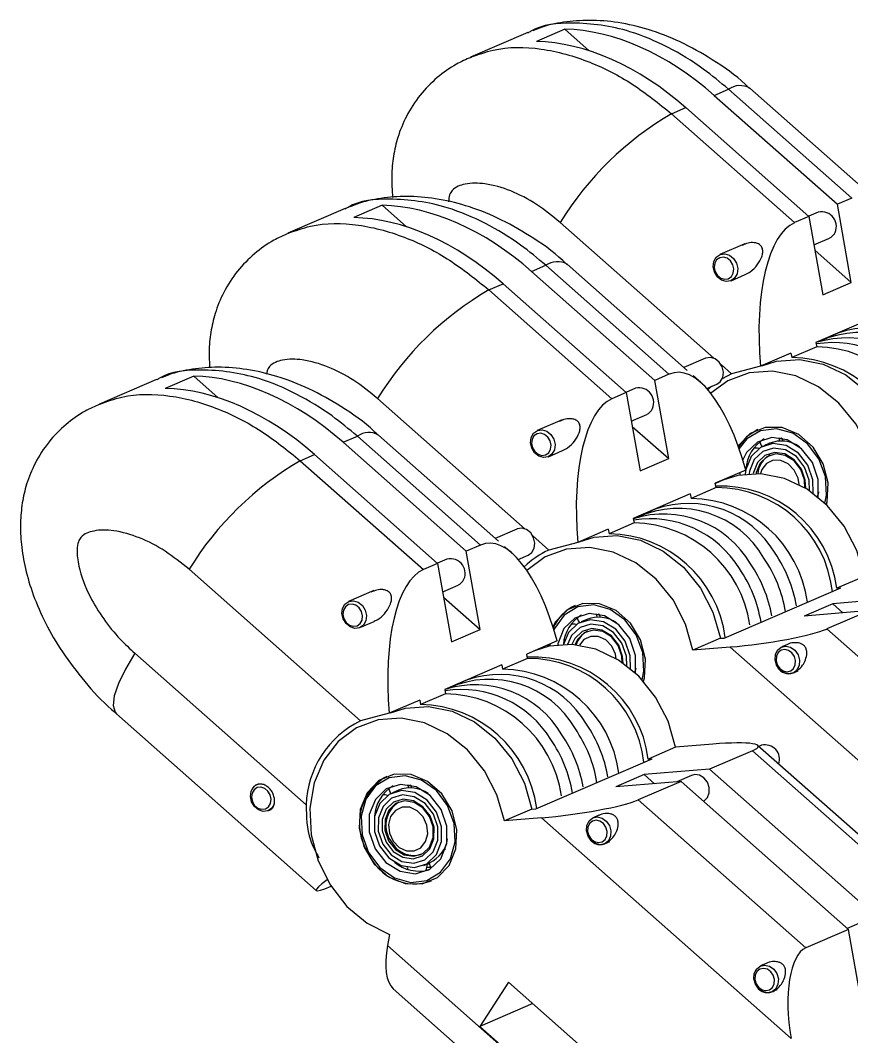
# Model space of a CAD drawing. Header units: inches. Extents: x 0.01 to 9.3, y 0 to 8.23.
# Drawn here: x 0.928 to 2.573, y 4.604 to 6.615 of the extents above; entities that cross this region are included whole.
import ezdxf

# ---------------------------------------------------------------- set-up
doc = ezdxf.new("R2010")
doc.units = ezdxf.units.IN
doc.header["$MEASUREMENT"] = 0

msp = doc.modelspace()

# ---------------------------------------------------------------- linework, layer by layer
at = {"color": 7, "linetype": 'Continuous', "lineweight": 25}
for p, q in [((2.0057, 6.5974), (1.9492, 6.5731)), ((2.0057, 6.5974), (2.054, 6.5547)), ((1.9321, 6.5908), (1.8191, 6.5422)), ((2.3014, 6.4665), (2.3296, 6.4786)), ((2.5732, 6.2633), (2.3296, 6.4786)), ((2.6089, 6.2709), (2.3714, 6.4809)), ((2.3014, 6.4665), (2.545, 6.2511)), ((2.2167, 6.4301), (2.2449, 6.4422)), ((2.2449, 6.4422), (2.4885, 6.2268)), ((2.2167, 6.4301), (2.4603, 6.2147)), ((2.5732, 6.2633), (2.545, 6.2511)), ((1.5706, 6.2424), (1.4577, 6.1939)), ((1.6442, 6.2491), (1.5878, 6.2248)), ((1.6442, 6.2491), (1.6925, 6.2064)), ((2.507, 6.2354), (2.4881, 6.2272)), ((2.5725, 6.0962), (2.545, 6.2511)), ((2.4885, 6.2268), (2.4603, 6.2147)), ((2.4885, 6.2268), (2.5161, 6.0719)), ((2.4985, 6.1705), (2.5293, 6.1837)), ((2.362, 6.173), (2.3122, 6.1516)), ((2.5004, 6.16), (2.5725, 6.0962)), ((1.9399, 6.1181), (1.9681, 6.1303)), ((1.9399, 6.1181), (2.1835, 5.9027)), ((2.2117, 5.9149), (1.9681, 6.1303)), ((2.2475, 5.9225), (2.0099, 6.1326)), ((1.8552, 6.0817), (1.8835, 6.0938)), ((1.8835, 6.0938), (2.127, 5.8784)), ((2.3345, 6.0999), (2.3627, 6.112)), ((2.5161, 6.0719), (2.5725, 6.0962)), ((1.8552, 6.0817), (2.0988, 5.8663)), ((2.6154, 6.0263), (2.5024, 5.9777)), ((2.5458, 5.996), (2.5238, 5.9866)), ((2.5024, 5.9777), (2.504, 5.969)), ((2.453, 5.9565), (2.3927, 5.9305)), ((2.453, 5.9565), (2.4546, 5.9477)), ((2.504, 5.969), (2.4546, 5.9477)), ((2.2839, 5.9465), (2.2411, 5.9281)), ((2.2117, 5.9149), (2.1835, 5.9027)), ((2.3356, 5.9154), (2.3169, 5.9055)), ((2.3927, 5.9305), (2.3356, 5.9154)), ((1.1974, 5.9044), (1.0845, 5.8558)), ((1.2711, 5.911), (1.2146, 5.8867)), ((1.2711, 5.911), (1.3193, 5.8683)), ((2.2111, 5.7478), (2.1835, 5.9027)), ((2.2748, 5.8984), (2.2596, 5.9118)), ((2.2867, 5.8865), (2.3061, 5.8949)), ((2.127, 5.8784), (2.0988, 5.8663)), ((2.1456, 5.887), (2.1266, 5.8788)), ((2.127, 5.8784), (2.1546, 5.7235)), ((2.1371, 5.8221), (2.1678, 5.8353)), ((2.0005, 5.8246), (1.9508, 5.8032)), ((2.1389, 5.8116), (2.2111, 5.7478)), ((1.5667, 5.7801), (1.595, 5.7923)), ((1.8386, 5.5769), (1.595, 5.7923)), ((1.8743, 5.5845), (1.6368, 5.7945)), ((1.5667, 5.7801), (1.8103, 5.5647)), ((2.3916, 5.7809), (2.3937, 5.775)), ((2.3937, 5.775), (2.396, 5.7717)), ((2.3954, 5.7724), (2.3944, 5.7708)), ((2.4109, 5.7782), (2.3991, 5.7731)), ((2.4347, 5.7881), (2.4297, 5.7863)), ((2.4343, 5.7882), (2.4307, 5.7867)), ((2.4351, 5.7881), (2.437, 5.7826)), ((2.4644, 5.7744), (2.4649, 5.7747)), ((1.4821, 5.7437), (1.5103, 5.7558)), ((1.5103, 5.7558), (1.7539, 5.5404)), ((1.973, 5.7515), (2.0012, 5.7637)), ((1.4821, 5.7437), (1.7256, 5.5283)), ((2.1546, 5.7235), (2.2111, 5.7478)), ((2.3659, 5.739), (2.3669, 5.7375)), ((2.3636, 5.7252), (2.3033, 5.6992)), ((2.352, 5.7202), (2.3518, 5.7155)), ((2.3049, 5.6905), (2.3033, 5.6992)), ((2.3184, 5.7054), (2.3034, 5.6989)), ((2.2539, 5.678), (2.141, 5.6294)), ((2.2539, 5.678), (2.2555, 5.6692)), ((2.3049, 5.6905), (2.2555, 5.6692)), ((2.1843, 5.6476), (2.1624, 5.6382)), ((2.1425, 5.6206), (2.0931, 5.5993)), ((2.141, 5.6294), (2.1425, 5.6206)), ((1.9107, 5.6085), (1.868, 5.5901)), ((2.0915, 5.6081), (2.0312, 5.5821)), ((2.0915, 5.6081), (2.0931, 5.5993)), ((1.8386, 5.5769), (1.8103, 5.5647)), ((1.9016, 5.5604), (1.8864, 5.5738)), ((2.0312, 5.5821), (1.9741, 5.567)), ((1.8379, 5.4098), (1.8103, 5.5647)), ((1.9135, 5.5485), (1.933, 5.5568)), ((1.7539, 5.5404), (1.7256, 5.5283)), ((1.7724, 5.549), (1.7534, 5.5408)), ((1.7539, 5.5404), (1.7814, 5.3855)), ((1.601, 5.229), (1.2619, 5.5288)), ((2.598, 5.5147), (2.5438, 5.4914)), ((1.7639, 5.4841), (1.7946, 5.4973)), ((2.3211, 5.3929), (2.5515, 5.492)), ((2.5438, 5.4914), (2.5515, 5.492)), ((1.6274, 5.4866), (1.5776, 5.4652)), ((1.7658, 5.4736), (1.8379, 5.4098)), ((2.6653, 5.4715), (2.5358, 5.4606)), ((2.5358, 5.4606), (2.4794, 5.4363)), ((2.5358, 5.4606), (2.556, 5.4428)), ((2.0302, 5.4326), (2.0322, 5.4266)), ((2.0494, 5.4298), (2.0377, 5.4247)), ((2.0733, 5.4398), (2.0683, 5.4379)), ((2.0728, 5.4399), (2.0692, 5.4383)), ((2.0737, 5.4397), (2.0755, 5.4342)), ((2.6088, 5.4472), (2.4794, 5.4363)), ((2.6088, 5.4472), (2.5241, 5.4108)), ((1.5998, 5.4135), (1.6281, 5.4256)), ((1.7814, 5.3855), (1.8379, 5.4098)), ((1.9874, 5.4247), (1.9821, 5.4153)), ((2.0322, 5.4266), (2.0346, 5.4233)), ((2.0339, 5.4241), (2.0329, 5.4224)), ((2.103, 5.4261), (2.1035, 5.4264)), ((2.5241, 5.4108), (2.8554, 5.1178)), ((2.0045, 5.3906), (2.0054, 5.3892)), ((2.3135, 5.3923), (2.2592, 5.3689)), ((2.3135, 5.3923), (2.3211, 5.3929)), ((1.9905, 5.3872), (1.9301, 5.3612)), ((1.9719, 5.3792), (1.9716, 5.376)), ((1.974, 5.3801), (1.9737, 5.3765)), ((2.3328, 5.3751), (2.2592, 5.3689)), ((2.8265, 4.9386), (2.3328, 5.3751)), ((2.446, 5.3802), (2.4347, 5.3753)), ((1.1546, 5.3626), (1.4937, 5.0627)), ((1.9317, 5.3524), (1.8823, 5.3312)), ((1.9317, 5.3524), (1.9301, 5.3612)), ((1.9453, 5.3673), (1.9302, 5.3608)), ((1.8807, 5.3399), (1.7678, 5.2913)), ((1.8807, 5.3399), (1.8823, 5.3312)), ((1.8111, 5.3096), (1.7892, 5.3002)), ((2.4569, 5.3236), (2.4676, 5.3282)), ((1.7678, 5.2913), (1.7694, 5.2826)), ((1.7184, 5.2701), (1.658, 5.2441)), ((1.7184, 5.2701), (1.7199, 5.2613)), ((1.7694, 5.2826), (1.7199, 5.2613)), ((1.1185, 5.2426), (1.5136, 4.8932)), ((1.658, 5.2441), (1.601, 5.229)), ((2.2249, 5.1767), (2.1707, 5.1534)), ((2.2984, 5.1829), (2.2249, 5.1767)), ((2.3768, 5.1699), (2.2921, 5.1335)), ((2.7081, 4.877), (2.3768, 5.1699)), ((2.7396, 4.8687), (2.3871, 5.1804)), ((2.3947, 5.1806), (2.3895, 5.1783)), ((1.9479, 5.0549), (2.1783, 5.154)), ((2.1707, 5.1534), (2.1783, 5.154)), ((2.2921, 5.1335), (2.1627, 5.1226)), ((2.6234, 4.8405), (2.2921, 5.1335)), ((2.1627, 5.1226), (2.1062, 5.0983)), ((2.2356, 5.1092), (2.1062, 5.0983)), ((2.2356, 5.1092), (2.1509, 5.0727)), ((2.1627, 5.1226), (2.1829, 5.1047)), ((2.2563, 5.1211), (2.227, 5.1084)), ((2.5669, 4.8162), (2.2356, 5.1092)), ((1.657, 5.0946), (1.6591, 5.0886)), ((1.6591, 5.0886), (1.6614, 5.0853)), ((1.6763, 5.0918), (1.6645, 5.0867)), ((1.7005, 5.1019), (1.6951, 5.0999)), ((1.6997, 5.1018), (1.696, 5.1003)), ((1.7005, 5.1017), (1.7023, 5.0962)), ((1.7298, 5.088), (1.7303, 5.0883)), ((1.6608, 5.086), (1.6597, 5.0844)), ((2.1509, 5.0727), (2.4822, 4.7798)), ((1.4189, 5.0513), (1.4245, 5.0537)), ((1.6313, 5.0526), (1.6323, 5.0511)), ((1.9403, 5.0542), (1.8861, 5.0309)), ((1.9403, 5.0542), (1.9479, 5.0549)), ((1.9597, 5.0371), (1.8861, 5.0309)), ((2.4533, 4.6006), (1.9597, 5.0371)), ((2.0729, 5.0421), (2.0615, 5.0372)), ((2.0838, 4.9856), (2.0944, 4.9902)), ((1.7663, 4.9673), (1.7628, 4.9688)), ((1.6716, 4.947), (1.6723, 4.9471)), ((1.7263, 4.9431), (1.7381, 4.9481)), ((1.7371, 4.9477), (1.7394, 4.9406)), ((1.6938, 4.9394), (1.6951, 4.9351)), ((1.7327, 4.9463), (1.7375, 4.9455)), ((1.7328, 4.9397), (1.7399, 4.9397)), ((1.7394, 4.9406), (1.7416, 4.9374)), ((2.5876, 4.8281), (2.5646, 4.8182)), ((1.6585, 4.8063), (1.6546, 4.7846)), ((2.5669, 4.8162), (2.4822, 4.7798)), ((2.5934, 4.6675), (2.5669, 4.8162)), ((2.4041, 4.7492), (2.3928, 4.7443)), ((1.8942, 4.7122), (1.8376, 4.6244)), ((2.1038, 4.5269), (1.8942, 4.7122)), ((1.6658, 4.6988), (1.9653, 4.4339)), ((2.415, 4.6926), (2.4257, 4.6972)), ((1.9425, 4.6695), (1.8376, 4.6244)), ((1.8376, 4.6244), (1.9943, 4.4859))]:
    msp.add_line(p, q, dxfattribs=at)
at = {"color": 8, "linetype": 'Continuous', "lineweight": 25}
for p, q in [((2.3004, 5.9465), (1.9965, 6.2152)), ((2.3356, 5.9154), (2.3147, 5.9338)), ((1.9273, 5.6084), (1.635, 5.8668)), ((1.9741, 5.567), (1.9415, 5.5958)), ((1.6546, 4.7846), (1.9935, 4.485))]:
    msp.add_line(p, q, dxfattribs=at)
at = {"color": 7, "linetype": 'Continuous', "lineweight": 25, "flags": 128}
for points in [[(2.5385, 6.1916), (2.5318, 6.185), (2.5293, 6.1837)], [(2.3154, 6.1011), (2.3072, 6.1077), (2.3015, 6.117), (2.2991, 6.1276), (2.3004, 6.138), (2.3052, 6.1464), (2.3127, 6.1518), (2.3219, 6.1531), (2.3313, 6.1503), (2.3395, 6.1438), (2.3452, 6.1345), (2.3476, 6.1238), (2.3463, 6.1135), (2.3416, 6.105), (2.334, 6.0997), (2.3248, 6.0983), (2.3154, 6.1011)], [(2.3142, 6.1048), (2.3217, 6.1026), (2.329, 6.1037), (2.3351, 6.1079), (2.3389, 6.1147), (2.34, 6.123), (2.338, 6.1315), (2.3334, 6.1389), (2.3269, 6.1442), (2.3194, 6.1464), (2.312, 6.1453), (2.306, 6.1411), (2.3021, 6.1343), (2.3011, 6.126), (2.303, 6.1175), (2.3076, 6.1101), (2.3142, 6.1048)], [(2.3061, 5.8949), (2.3132, 5.9), (2.318, 5.9085), (2.3193, 5.9188), (2.3169, 5.9294), (2.3112, 5.9387), (2.303, 5.9453), (2.2936, 5.9481), (2.2844, 5.9467), (2.2839, 5.9465)], [(2.3953, 5.9313), (2.4247, 5.9407), (2.4705, 5.9439), (2.517, 5.9346), (2.5617, 5.9133), (2.6019, 5.8811), (2.6354, 5.84), (2.6602, 5.7923), (2.6749, 5.7406)], [(2.6207, 5.7173), (2.606, 5.7689), (2.5812, 5.8167), (2.5477, 5.8578), (2.5075, 5.89), (2.4628, 5.9113), (2.4163, 5.9206), (2.3705, 5.9173), (2.3282, 5.9017), (2.2945, 5.8772)], [(2.296, 5.8905), (2.2941, 5.8889), (2.2888, 5.8841)], [(2.177, 5.8432), (2.1703, 5.8366), (2.1678, 5.8353)], [(1.9539, 5.7528), (1.9457, 5.7593), (1.94, 5.7686), (1.9376, 5.7792), (1.9389, 5.7896), (1.9437, 5.7981), (1.9513, 5.8034), (1.9604, 5.8048), (1.9698, 5.8019), (1.978, 5.7954), (1.9838, 5.7861), (1.9862, 5.7755), (1.9849, 5.7651), (1.9801, 5.7566), (1.9725, 5.7513), (1.9633, 5.75), (1.9539, 5.7528)], [(1.9527, 5.7565), (1.9602, 5.7542), (1.9676, 5.7553), (1.9736, 5.7596), (1.9775, 5.7664), (1.9785, 5.7746), (1.9766, 5.7831), (1.972, 5.7906), (1.9654, 5.7958), (1.9579, 5.7981), (1.9506, 5.797), (1.9445, 5.7927), (1.9407, 5.7859), (1.9396, 5.7777), (1.9416, 5.7691), (1.9462, 5.7617), (1.9527, 5.7565)], [(2.5236, 5.6578), (2.5247, 5.6622), (2.5267, 5.6997), (2.5171, 5.7374), (2.497, 5.7707), (2.4688, 5.7956), (2.4359, 5.8092), (2.4023, 5.8097), (2.3721, 5.7972), (2.3489, 5.7731)], [(2.3877, 5.8055), (2.3653, 5.791), (2.3492, 5.7711)], [(2.5202, 5.6598), (2.5231, 5.6757), (2.5212, 5.7124), (2.5083, 5.7477), (2.4859, 5.7774), (2.4568, 5.7979), (2.4245, 5.8068), (2.3929, 5.8029), (2.3657, 5.7868), (2.3503, 5.7679)], [(2.5066, 5.6717), (2.5068, 5.6725), (2.507, 5.7067), (2.4954, 5.7401), (2.474, 5.7675), (2.4458, 5.7849), (2.4153, 5.7895), (2.3869, 5.7807), (2.3652, 5.7599), (2.3577, 5.7454)], [(2.4968, 5.6792), (2.4965, 5.706), (2.4865, 5.7348), (2.468, 5.7585), (2.4437, 5.7735), (2.4173, 5.7775), (2.3928, 5.7699), (2.3741, 5.7519), (2.3638, 5.7261), (2.3626, 5.7172)], [(2.4307, 5.7826), (2.4307, 5.7865), (2.4303, 5.7889)], [(2.4895, 5.6843), (2.4889, 5.7054), (2.4801, 5.731), (2.4637, 5.752), (2.4421, 5.7653), (2.4187, 5.7688), (2.3971, 5.7621), (2.3804, 5.7461), (2.3713, 5.7233), (2.3705, 5.7179)], [(2.4895, 5.6842), (2.4889, 5.7054), (2.4801, 5.731), (2.4637, 5.752), (2.4421, 5.7653), (2.4187, 5.7688), (2.3971, 5.7621), (2.3804, 5.7461), (2.3713, 5.7233), (2.3705, 5.7179)], [(2.4822, 5.689), (2.4814, 5.7049), (2.4737, 5.7272), (2.4594, 5.7455), (2.4406, 5.7571), (2.4202, 5.7602), (2.4013, 5.7543), (2.3868, 5.7404), (2.3788, 5.7205), (2.3785, 5.7183)], [(2.4805, 5.6892), (2.4799, 5.7056), (2.4728, 5.7263), (2.4594, 5.7433), (2.4419, 5.7541), (2.423, 5.757), (2.4054, 5.7515), (2.3919, 5.7386), (2.3845, 5.7201), (2.3842, 5.7184)], [(2.469, 5.6964), (2.4671, 5.7093), (2.4597, 5.7252), (2.4478, 5.7375), (2.4332, 5.7443), (2.4181, 5.7445), (2.4049, 5.7381), (2.3954, 5.7262), (2.3925, 5.7181)], [(2.598, 5.5147), (2.5833, 5.5663), (2.5585, 5.6141), (2.525, 5.6552), (2.4848, 5.6873), (2.4401, 5.7087), (2.3936, 5.718), (2.3479, 5.7147), (2.3184, 5.7054)], [(2.5058, 5.6724), (2.5081, 5.6815), (2.5081, 5.6818)], [(1.933, 5.5568), (1.9401, 5.562), (1.9448, 5.5704), (1.9461, 5.5808), (1.9437, 5.5914), (1.938, 5.6007), (1.9298, 5.6073), (1.9204, 5.6101), (1.9112, 5.6087), (1.9107, 5.6085)], [(2.0339, 5.5829), (2.0633, 5.5923), (2.109, 5.5956), (2.1556, 5.5863), (2.2002, 5.5649), (2.2404, 5.5328), (2.2739, 5.4916), (2.2987, 5.4439), (2.3135, 5.3923)], [(2.2592, 5.3689), (2.2445, 5.4206), (2.2197, 5.4683), (2.1862, 5.5094), (2.146, 5.5416), (2.1014, 5.5629), (2.0548, 5.5722), (2.0091, 5.569), (1.9667, 5.5533), (1.9306, 5.5265)], [(1.8038, 5.5052), (1.7971, 5.4986), (1.7946, 5.4973)], [(1.5808, 5.4147), (1.5726, 5.4213), (1.5668, 5.4306), (1.5644, 5.4412), (1.5657, 5.4516), (1.5705, 5.46), (1.5781, 5.4654), (1.5873, 5.4667), (1.5967, 5.4639), (1.6049, 5.4574), (1.6106, 5.4481), (1.613, 5.4374), (1.6117, 5.4271), (1.6069, 5.4186), (1.5994, 5.4133), (1.5902, 5.4119), (1.5808, 5.4147)], [(1.5795, 5.4184), (1.5871, 5.4162), (1.5944, 5.4173), (1.6005, 5.4216), (1.6043, 5.4283), (1.6053, 5.4366), (1.6034, 5.4451), (1.5988, 5.4525), (1.5923, 5.4578), (1.5847, 5.46), (1.5774, 5.4589), (1.5713, 5.4547), (1.5675, 5.4479), (1.5665, 5.4396), (1.5684, 5.4311), (1.573, 5.4237), (1.5795, 5.4184)], [(2.1584, 5.3103), (2.1616, 5.3274), (2.1597, 5.364), (2.1468, 5.3993), (2.1244, 5.429), (2.0954, 5.4495), (2.0631, 5.4584), (2.0314, 5.4545), (2.0043, 5.4384), (1.9849, 5.412), (1.9838, 5.4098)], [(2.1615, 5.307), (2.1632, 5.3139), (2.1653, 5.3513), (2.1556, 5.389), (2.1355, 5.4223), (2.1073, 5.4473), (2.0744, 5.4608), (2.0409, 5.4614), (2.0106, 5.4488), (1.9874, 5.4247)], [(2.1454, 5.3247), (2.1455, 5.3583), (2.134, 5.3917), (2.1125, 5.4191), (2.0844, 5.4365), (2.0538, 5.4412), (2.0255, 5.4324), (2.0037, 5.4115), (1.9919, 5.3817), (1.9915, 5.3794)], [(2.0693, 5.4343), (2.0692, 5.4381), (2.0688, 5.4406)], [(2.1355, 5.332), (2.135, 5.3576), (2.1251, 5.3864), (2.1065, 5.4101), (2.0822, 5.4251), (2.0558, 5.4291), (2.0314, 5.4215), (2.0126, 5.4035), (2.0028, 5.3802)], [(2.1283, 5.3378), (2.1275, 5.3571), (2.1186, 5.3826), (2.1022, 5.4036), (2.0807, 5.4169), (2.0573, 5.4205), (2.0356, 5.4137), (2.0189, 5.3977), (2.0111, 5.3803)], [(2.1282, 5.3366), (2.1275, 5.3571), (2.1186, 5.3826), (2.1022, 5.4036), (2.0807, 5.4169), (2.0573, 5.4205), (2.0356, 5.4137), (2.0189, 5.3977), (2.0111, 5.3803)], [(2.1208, 5.3432), (2.1199, 5.3565), (2.1122, 5.3788), (2.0979, 5.3971), (2.0791, 5.4087), (2.0587, 5.4118), (2.0398, 5.406), (2.0253, 5.392), (2.0195, 5.38)], [(2.1193, 5.3443), (2.1185, 5.3572), (2.1113, 5.3779), (2.098, 5.395), (2.0805, 5.4058), (2.0615, 5.4086), (2.0439, 5.4032), (2.0304, 5.3902), (2.0252, 5.3796)], [(2.1073, 5.352), (2.1056, 5.3609), (2.0983, 5.3768), (2.0864, 5.3891), (2.0717, 5.3959), (2.0567, 5.3961), (2.0434, 5.3898), (2.0343, 5.3785)], [(2.2249, 5.1767), (2.2101, 5.2283), (2.1853, 5.276), (2.1518, 5.3172), (2.1116, 5.3493), (2.067, 5.3707), (2.0204, 5.38), (1.9747, 5.3767), (1.9453, 5.3673)], [(1.9758, 5.3809), (1.9756, 5.3785), (1.9754, 5.3769)], [(2.4246, 5.3391), (2.4217, 5.3496), (2.4224, 5.3601), (2.4267, 5.369), (2.4338, 5.3749), (2.4429, 5.3769), (2.4523, 5.3747), (2.4608, 5.3687), (2.467, 5.3598), (2.47, 5.3492), (2.4692, 5.3387), (2.465, 5.3299), (2.4578, 5.324), (2.4487, 5.322), (2.4393, 5.3241), (2.4308, 5.3302), (2.4246, 5.3391)], [(2.426, 5.34), (2.431, 5.3328), (2.4378, 5.328), (2.4453, 5.3263), (2.4525, 5.3279), (2.4583, 5.3326), (2.4617, 5.3397), (2.4623, 5.3481), (2.4599, 5.3565), (2.455, 5.3636), (2.4482, 5.3685), (2.4406, 5.3702), (2.4334, 5.3686), (2.4277, 5.3639), (2.4242, 5.3568), (2.4237, 5.3484), (2.426, 5.34)], [(2.1444, 5.3243), (2.1466, 5.3331), (2.1467, 5.3335)], [(1.6607, 5.2449), (1.6901, 5.2543), (1.7359, 5.2575), (1.7824, 5.2482), (1.827, 5.2269), (1.8673, 5.1947), (1.9007, 5.1536), (1.9256, 5.1059), (1.9403, 5.0542)], [(1.8861, 5.0309), (1.8713, 5.0825), (1.8465, 5.1303), (1.8131, 5.1714), (1.7728, 5.2036), (1.7282, 5.2249), (1.6816, 5.2342), (1.6359, 5.231), (1.5936, 5.2153), (1.5571, 5.1882), (1.5285, 5.1511), (1.5095, 5.1062), (1.5012, 5.0561), (1.5039, 5.0036), (1.5177, 4.9518), (1.5417, 4.9036), (1.5744, 4.8618), (1.6141, 4.8287), (1.6585, 4.8063)], [(1.6142, 5.0867), (1.6008, 5.0539), (1.5987, 5.0165), (1.6084, 4.9788), (1.6285, 4.9455), (1.6567, 4.9206), (1.6896, 4.907), (1.7231, 4.9065), (1.7534, 4.919), (1.7766, 4.9431), (1.7901, 4.9759), (1.7921, 5.0133), (1.7825, 5.051), (1.7623, 5.0843), (1.7341, 5.1092), (1.7013, 5.1228), (1.6677, 5.1233), (1.6375, 5.1108), (1.6142, 5.0867)], [(1.6172, 4.9685), (1.6396, 4.9388), (1.6686, 4.9183), (1.7009, 4.9094), (1.7326, 4.9133), (1.7597, 4.9294), (1.7791, 4.9558), (1.7884, 4.9893), (1.7865, 5.026), (1.7736, 5.0613), (1.7513, 5.091), (1.7222, 5.1115), (1.6899, 5.1204), (1.6582, 5.1165), (1.6311, 5.1004), (1.6117, 5.074), (1.6024, 5.0404), (1.6043, 5.0038), (1.6172, 4.9685)], [(2.2799, 5.07), (2.2811, 5.0707), (2.2877, 5.0773), (2.2913, 5.0866), (2.2913, 5.0972), (2.2876, 5.1076), (2.2808, 5.116), (2.2721, 5.1213), (2.2626, 5.1226), (2.2563, 5.1211)], [(1.4306, 5.0642), (1.4258, 5.0562), (1.4181, 5.051), (1.4089, 5.0498), (1.3995, 5.0527), (1.3914, 5.0594), (1.3858, 5.0688), (1.3835, 5.0794), (1.3849, 5.0897)], [(1.3867, 5.086), (1.3855, 5.0777), (1.3873, 5.0692), (1.3918, 5.0617), (1.3983, 5.0564), (1.4059, 5.054), (1.4132, 5.055), (1.4193, 5.0591), (1.4233, 5.0658), (1.4244, 5.0741), (1.4226, 5.0826), (1.4181, 5.0901), (1.4116, 5.0954), (1.4041, 5.0978), (1.3967, 5.0968), (1.3906, 5.0927), (1.3867, 5.086)], [(1.63, 4.9761), (1.6515, 4.9487), (1.6796, 4.9313), (1.7102, 4.9266), (1.7385, 4.9354), (1.7603, 4.9563), (1.7721, 4.9861), (1.7723, 5.0203), (1.7608, 5.0537), (1.7393, 5.0811), (1.7112, 5.0985), (1.6806, 5.1031), (1.6523, 5.0944), (1.6306, 5.0735), (1.6187, 5.0437), (1.6185, 5.0095), (1.63, 4.9761)], [(1.6389, 4.9814), (1.6575, 4.9577), (1.6818, 4.9427), (1.7082, 4.9387), (1.7326, 4.9463), (1.7514, 4.9643), (1.7617, 4.9901), (1.7618, 5.0196), (1.7519, 5.0484), (1.7333, 5.0721), (1.709, 5.0871), (1.6826, 5.0911), (1.6582, 5.0835), (1.6394, 5.0655), (1.6292, 5.0397), (1.629, 5.0102), (1.6389, 4.9814)], [(1.6961, 5.0963), (1.6961, 5.1001), (1.6957, 5.1025)], [(1.6454, 4.9852), (1.6618, 4.9642), (1.6833, 4.9509), (1.7067, 4.9473), (1.7284, 4.9541), (1.7451, 4.9701), (1.7541, 4.9929), (1.7543, 5.019), (1.7455, 5.0446), (1.729, 5.0656), (1.7075, 5.0789), (1.6841, 5.0824), (1.6624, 5.0757), (1.6458, 5.0597), (1.6367, 5.0369), (1.6365, 5.0107), (1.6454, 4.9852)], [(1.6454, 4.9852), (1.6618, 4.9642), (1.6833, 4.9509), (1.7067, 4.9473), (1.7284, 4.9541), (1.7451, 4.9701), (1.7541, 4.9929), (1.7543, 5.019), (1.7455, 5.0446), (1.729, 5.0656), (1.7075, 5.0789), (1.6841, 5.0824), (1.6624, 5.0757), (1.6458, 5.0597), (1.6367, 5.0369), (1.6365, 5.0107), (1.6454, 4.9852)], [(1.6518, 4.989), (1.6661, 4.9707), (1.6849, 4.9591), (1.7053, 4.956), (1.7242, 4.9619), (1.7387, 4.9758), (1.7466, 4.9957), (1.7468, 5.0185), (1.7391, 5.0408), (1.7247, 5.0591), (1.7059, 5.0707), (1.6855, 5.0738), (1.6667, 5.0679), (1.6521, 5.054), (1.6442, 5.0341), (1.6441, 5.0113), (1.6518, 4.989)], [(1.6569, 4.9917), (1.6702, 4.9747), (1.6877, 4.9639), (1.7067, 4.961), (1.7243, 4.9664), (1.7378, 4.9794), (1.7452, 4.9979), (1.7453, 5.0192), (1.7381, 5.0399), (1.7248, 5.0569), (1.7073, 5.0677), (1.6883, 5.0706), (1.6707, 5.0652), (1.6572, 5.0522), (1.6499, 5.0337), (1.6497, 5.0124), (1.6569, 4.9917)], [(1.6657, 4.991), (1.6776, 4.9787), (1.6923, 4.9719), (1.7073, 4.9717), (1.7206, 4.978), (1.73, 4.99), (1.7342, 5.0057), (1.7325, 5.0229), (1.7251, 5.0388), (1.7132, 5.0511), (1.6986, 5.0579), (1.6835, 5.0581), (1.6702, 5.0518), (1.6608, 5.0398), (1.6566, 5.0241), (1.6584, 5.0069), (1.6657, 4.991)], [(2.0515, 5.0011), (2.0485, 5.0116), (2.0492, 5.0221), (2.0535, 5.031), (2.0607, 5.0369), (2.0697, 5.0389), (2.0792, 5.0367), (2.0876, 5.0307), (2.0938, 5.0217), (2.0968, 5.0112), (2.0961, 5.0007), (2.0918, 4.9918), (2.0846, 4.986), (2.0756, 4.984), (2.0661, 4.9861), (2.0576, 4.9921), (2.0515, 5.0011)], [(2.0529, 5.0019), (2.0578, 4.9948), (2.0646, 4.99), (2.0722, 4.9882), (2.0794, 4.9898), (2.0851, 4.9945), (2.0886, 5.0016), (2.0891, 5.01), (2.0868, 5.0185), (2.0818, 5.0256), (2.075, 5.0304), (2.0675, 5.0322), (2.0602, 5.0306), (2.0545, 5.0259), (2.0511, 5.0188), (2.0505, 5.0104), (2.0529, 5.0019)], [(1.7673, 4.9765), (1.7675, 4.9759), (1.7689, 4.9738)], [(2.3827, 4.7082), (2.3798, 4.7187), (2.3805, 4.7292), (2.3848, 4.738), (2.392, 4.7439), (2.401, 4.7459), (2.4104, 4.7438), (2.4189, 4.7377), (2.4251, 4.7288), (2.4281, 4.7183), (2.4273, 4.7078), (2.4231, 4.6989), (2.4159, 4.693), (2.4068, 4.691), (2.3974, 4.6932), (2.3889, 4.6992), (2.3827, 4.7082)], [(2.3841, 4.709), (2.3891, 4.7018), (2.3959, 4.697), (2.4034, 4.6953), (2.4107, 4.6969), (2.4164, 4.7016), (2.4198, 4.7087), (2.4204, 4.7171), (2.418, 4.7255), (2.4131, 4.7327), (2.4063, 4.7375), (2.3987, 4.7392), (2.3915, 4.7376), (2.3858, 4.7329), (2.3823, 4.7258), (2.3818, 4.7174), (2.3841, 4.709)]]:
    msp.add_lwpolyline(points, dxfattribs=at)
at = {"color": 8, "linetype": 'Continuous', "lineweight": 25, "flags": 128}
msp.add_lwpolyline([(1.1546, 5.3626), (1.1359, 5.331), (1.1222, 5.3026), (1.1141, 5.2784), (1.1119, 5.2592), (1.1156, 5.2459), (1.1185, 5.2426)], dxfattribs=at)
at = {"color": 8, "linetype": 'Continuous', "lineweight": 25}
for centre, start, end in [((2.3523, 6.4466), 60.8974, 125.3655), ((1.9909, 6.0983), 60.8968, 125.3653), ((1.6177, 5.7603), 60.8966, 125.3658)]:
    msp.add_arc(centre, 0.0392, start, end, dxfattribs=at)
at = {"color": 7, "linetype": 'Continuous', "lineweight": 25}
for centre, radius, start, end in [((2.5361, 5.8825), 0.6339, 120.2557, 148.3417), ((2.5139, 6.2071), 0.0291, 327.6601, 103.656), ((2.1746, 5.5341), 0.6339, 120.2556, 148.3417), ((2.5914, 5.8017), 0.1959, 29.9327, 114.2912), ((2.6118, 5.8093), 0.198, 30.1731, 109.4926), ((2.5627, 5.7877), 0.1989, 30.2711, 107.6084), ((2.536, 5.7702), 0.2071, 31.5364, 99.1787), ((2.5001, 5.7333), 0.2358, 8.28, 89.0568), ((2.4506, 5.7117), 0.236, 7.4186, 89.0306), ((2.1524, 5.8588), 0.0291, 327.6598, 103.6557), ((2.4387, 5.7224), 0.0749, 120.8466, 176.7554), ((2.4339, 5.72), 0.0626, 55.2005, 111.5377), ((2.3829, 5.7491), 0.0197, 70.7869, 99.9691), ((2.4328, 5.7143), 0.0455, 117.6035, 175.9081), ((1.8015, 5.1961), 0.6339, 120.2559, 148.3414), ((2.314, 5.4618), 0.2317, 7.3234, 92.3921), ((2.3056, 5.4597), 0.2308, 6.2769, 90.1723), ((2.2504, 5.461), 0.198, 30.1732, 109.4924), ((2.2515, 5.4332), 0.236, 7.4186, 89.0306), ((2.2012, 5.4393), 0.1989, 30.271, 107.6085), ((2.2299, 5.4533), 0.1959, 29.9329, 114.2911), ((2.1745, 5.4218), 0.2071, 31.5364, 99.1786), ((2.1386, 5.3849), 0.2358, 8.28, 89.0568), ((2.0891, 5.3633), 0.236, 7.4186, 89.0306), ((2.0427, 5.4139), 0.1677, 114.1435, 134.3917), ((2.1796, 5.4007), 0.2665, 9.5927, 34.3484), ((2.2014, 5.4101), 0.2666, 10.0262, 34.3467), ((1.7793, 5.5207), 0.0291, 327.6601, 103.656), ((2.1311, 5.3798), 0.2665, 9.5906, 34.3505), ((2.1528, 5.3892), 0.2667, 10.2636, 34.3437), ((2.0619, 5.3785), 0.0864, 114.3528, 156.3287), ((2.077, 5.3743), 0.0746, 120.7981, 175.4164), ((2.0724, 5.3716), 0.0626, 55.2008, 111.5374), ((2.0215, 5.4007), 0.0197, 70.7869, 99.9691), ((2.0704, 5.3671), 0.044, 117.2077, 163.847), ((1.9409, 5.1238), 0.2317, 7.3234, 92.3921), ((1.9324, 5.1217), 0.2308, 6.2768, 90.1723), ((1.8783, 5.0952), 0.236, 7.4186, 89.0306), ((1.8567, 5.1153), 0.1959, 29.9326, 114.2913), ((1.8772, 5.1229), 0.198, 30.1732, 109.4925), ((1.828, 5.1013), 0.1989, 30.2713, 107.6083), ((1.8014, 5.0838), 0.2071, 31.5364, 99.1786), ((1.7655, 5.0469), 0.2358, 8.28, 89.0568), ((1.7159, 5.0253), 0.236, 7.4186, 89.0306), ((1.6857, 5.0566), 0.1921, 116.1749, 178.1771), ((1.8064, 5.0627), 0.2665, 9.5924, 34.349), ((1.8283, 5.0721), 0.2666, 10.0264, 34.3465), ((1.7579, 5.0418), 0.2665, 9.5907, 34.3503), ((1.7796, 5.0511), 0.2667, 10.2639, 34.3435), ((2.4019, 5.1528), 0.0287, 340.7564, 104.662), ((1.706, 5.0261), 0.1071, 119.6278, 213.0791), ((1.405, 5.0837), 0.021, 104.8784, 163.3164), ((1.704, 5.036), 0.0749, 120.8477, 176.7546), ((1.6993, 5.0336), 0.0626, 55.2005, 111.5377), ((1.6483, 5.0627), 0.0197, 70.7869, 99.9691), ((1.7052, 5.0222), 0.0539, 121.4724, 220.1027), ((1.7068, 5.012), 0.0494, 209.9028, 287.3603), ((1.7113, 5.0051), 0.0629, 295.1923, 351.1874), ((1.7083, 5.0065), 0.0999, 202.9029, 289.7092), ((1.7166, 5.0062), 0.0745, 229.6363, 285.8793), ((1.7133, 4.9429), 0.0197, 329.3883, 8.6725)]:
    msp.add_arc(centre, radius, start, end, dxfattribs=at)
for centre, major_axis, ratio, start_param, end_param in [((2.1405, 6.2171), (-0.2896, 0.3282), 0.663927, 4.897456, 5.738524), ((2.084, 6.1928), (-0.2896, 0.3282), 0.663927, 4.897456, 5.738524), ((1.779, 5.8687), (-0.2896, 0.3282), 0.663927, 4.897456, 5.738524), ((1.7226, 5.8444), (-0.2896, 0.3282), 0.663927, 4.897456, 5.738524), ((2.5154, 5.9048), (-0.0432, 0.3132), 0.37681, 0.103661, 1.436836), ((2.2669, 5.605), (-0.0432, 0.3132), 0.37681, 5.053671, 6.386846), ((1.4059, 5.5307), (-0.2896, 0.3282), 0.663927, 4.897456, 5.738524), ((1.3494, 5.5064), (-0.2896, 0.3282), 0.663927, 4.897456, 5.738524), ((2.1539, 5.5564), (-0.0432, 0.3132), 0.37681, 0.103661, 1.436836), ((1.8937, 5.267), (-0.0432, 0.3132), 0.37681, 5.053671, 6.386846), ((1.7808, 5.2184), (-0.0432, 0.3132), 0.37681, 0.103661, 1.436836), ((2.3893, 5.3994), (0.1461, 0.0201), 0.121083, 4.299089, 5.869885), ((2.242, 5.1586), (0.1461, 0.0201), 0.121083, 5.869885, 7.440682), ((2.0161, 5.0614), (0.1461, 0.0201), 0.121083, 4.299089, 5.869885), ((1.7211, 5.0101), (0.2077, 0.1166), 0.06309, 2.640431, 3.646759), ((1.7111, 4.8089), (0.0379, 0.1144), 0.40511, 1.916283, 2.970118), ((2.5098, 4.6249), (-0.0216, 0.1566), 0.37681, 0.103661, 1.674457)]:
    msp.add_ellipse(centre, major_axis=major_axis, ratio=ratio, start_param=start_param, end_param=end_param, dxfattribs=at)
at = {"color": 8, "linetype": 'Continuous', "lineweight": 25}
for points, knots in [([(2.3296, 6.4786), (2.3131, 6.4924), (2.2752, 6.524), (2.2098, 6.5635), (2.1227, 6.6006), (2.03, 6.613), (1.9597, 6.607), (1.9344, 6.5911), (1.9326, 6.5899)], [0, 0, 0, 0, 0.138776, 0.319599, 0.505032, 0.779104, 0.984363, 1, 1, 1, 1]), ([(1.8197, 6.5421), (1.8342, 6.5473), (1.8779, 6.5631), (1.9593, 6.5624), (2.0529, 6.5363), (2.1405, 6.4916), (2.1913, 6.4506), (2.2167, 6.4301)], [0, 0, 0, 0, 0.113812, 0.344159, 0.576645, 0.788246, 1, 1, 1, 1]), ([(1.9965, 6.2152), (1.9811, 6.2277), (1.9503, 6.2527), (1.8996, 6.2788), (1.8515, 6.2929), (1.8158, 6.2936), (1.7943, 6.2872), (1.783, 6.2805), (1.7766, 6.2691), (1.7758, 6.2608), (1.7754, 6.2561)], [0, 0, 0, 0, 0.214375, 0.428492, 0.63383, 0.792308, 0.851197, 0.910592, 0.949433, 1, 1, 1, 1]), ([(1.9681, 6.1303), (1.9517, 6.144), (1.9137, 6.1756), (1.8484, 6.2151), (1.7612, 6.2522), (1.6685, 6.2647), (1.5982, 6.2587), (1.5729, 6.2427), (1.5711, 6.2416)], [0, 0, 0, 0, 0.138776, 0.319598, 0.505032, 0.779104, 0.984364, 1, 1, 1, 1]), ([(1.4583, 6.1937), (1.4727, 6.1989), (1.5165, 6.2147), (1.5979, 6.214), (1.6915, 6.1879), (1.779, 6.1432), (1.8298, 6.1022), (1.8552, 6.0817)], [0, 0, 0, 0, 0.1138118, 0.3441585, 0.576645, 0.7882457, 1, 1, 1, 1]), ([(1.635, 5.8668), (1.6196, 5.8793), (1.5888, 5.9043), (1.5381, 5.9304), (1.49, 5.9445), (1.4544, 5.9452), (1.4328, 5.9389), (1.4217, 5.9321), (1.4161, 5.9229), (1.4154, 5.9172), (1.4152, 5.9151)], [0, 0, 0, 0, 0.220386, 0.440512, 0.651609, 0.814533, 0.875073, 0.936134, 0.976065, 1, 1, 1, 1]), ([(1.595, 5.7923), (1.5785, 5.806), (1.5405, 5.8376), (1.4752, 5.8771), (1.388, 5.9142), (1.2954, 5.9266), (1.225, 5.9206), (1.1997, 5.9047), (1.1979, 5.9035)], [0, 0, 0, 0, 0.138776, 0.319598, 0.505033, 0.779104, 0.984363, 1, 1, 1, 1]), ([(1.0851, 5.8557), (1.0996, 5.8609), (1.1433, 5.8767), (1.2247, 5.876), (1.3183, 5.8499), (1.4058, 5.8052), (1.4566, 5.7642), (1.4821, 5.7437)], [0, 0, 0, 0, 0.1138119, 0.3441587, 0.5766454, 0.7882462, 1, 1, 1, 1])]:
    msp.add_open_spline(points, degree=3, knots=knots, dxfattribs=at)
at = {"color": 7, "linetype": 'Continuous', "lineweight": 25}
for points, knots in [([(2.3711, 6.4804), (2.3685, 6.483), (2.3461, 6.5049), (2.3003, 6.5365), (2.2359, 6.5731), (2.1732, 6.5974), (2.1127, 6.6117), (2.0562, 6.6164), (2.0038, 6.6122), (1.9659, 6.6046), (1.9464, 6.596), (1.9421, 6.5941)], [0, 0, 0, 0, 0.023673, 0.199224, 0.35495, 0.501709, 0.633641, 0.756642, 0.865306, 0.970135, 1, 1, 1, 1]), ([(1.8199, 6.5417), (1.8101, 6.5375), (1.7862, 6.5271), (1.7518, 6.5022), (1.7177, 6.4677), (1.6916, 6.4272), (1.6748, 6.3859), (1.6658, 6.3462), (1.662, 6.3061), (1.6638, 6.2788), (1.6648, 6.2645)], [0, 0, 0, 0, 0.094, 0.229297, 0.370187, 0.517613, 0.648347, 0.75953, 0.874134, 1, 1, 1, 1]), ([(2.0097, 6.132), (2.007, 6.1346), (1.9847, 6.1565), (1.9389, 6.1881), (1.8744, 6.2247), (1.8117, 6.249), (1.7512, 6.2633), (1.6947, 6.268), (1.6423, 6.2638), (1.6044, 6.2562), (1.585, 6.2476), (1.5807, 6.2457)], [0, 0, 0, 0, 0.023673, 0.199223, 0.354951, 0.501709, 0.633641, 0.756641, 0.865306, 0.970135, 1, 1, 1, 1]), ([(1.4584, 6.1934), (1.4486, 6.1891), (1.4248, 6.1787), (1.3903, 6.1538), (1.3562, 6.1193), (1.3301, 6.0789), (1.3133, 6.0375), (1.3043, 5.9978), (1.3007, 5.9615), (1.3022, 5.9379), (1.3029, 5.9273)], [0, 0, 0, 0, 0.09719, 0.237078, 0.382749, 0.535177, 0.670348, 0.785304, 0.903797, 1, 1, 1, 1]), ([(2.3626, 6.1124), (2.3661, 6.114), (2.3756, 6.1186), (2.3871, 6.1309), (2.3949, 6.1443), (2.3975, 6.1554), (2.3972, 6.1625), (2.3948, 6.1679), (2.3913, 6.1714), (2.3862, 6.174), (2.3784, 6.1755), (2.3677, 6.1749), (2.3603, 6.1715), (2.3565, 6.1698)], [0, 0, 0, 0, 0.095462, 0.26511, 0.439152, 0.527943, 0.601613, 0.646297, 0.691342, 0.730508, 0.788802, 0.888993, 1, 1, 1, 1]), ([(1.6365, 5.794), (1.6339, 5.7966), (1.6115, 5.8185), (1.5657, 5.8501), (1.5013, 5.8867), (1.4385, 5.911), (1.378, 5.9253), (1.3215, 5.93), (1.2692, 5.9258), (1.2313, 5.9182), (1.2118, 5.9096), (1.2075, 5.9077)], [0, 0, 0, 0, 0.0236725, 0.1992233, 0.3549505, 0.5017086, 0.6336409, 0.7566414, 0.8653065, 0.9701349, 1, 1, 1, 1]), ([(1.0853, 5.8554), (1.0755, 5.8511), (1.0516, 5.8407), (1.0171, 5.8158), (0.9831, 5.7813), (0.9569, 5.7408), (0.9402, 5.6995), (0.9311, 5.6598), (0.9275, 5.6197), (0.9294, 5.5762), (0.9377, 5.5282), (0.9534, 5.476), (0.9779, 5.4204), (1.0116, 5.3625), (1.0556, 5.3053), (1.0921, 5.2645), (1.1155, 5.2459), (1.1191, 5.2431)], [0, 0, 0, 0, 0.043671, 0.106527, 0.171982, 0.240474, 0.30121, 0.352864, 0.406107, 0.464909, 0.530111, 0.603987, 0.686484, 0.776513, 0.87606, 0.981357, 1, 1, 1, 1]), ([(2.0012, 5.764), (2.0046, 5.7657), (2.0141, 5.7702), (2.0257, 5.7826), (2.0334, 5.7959), (2.0361, 5.807), (2.0357, 5.8141), (2.0333, 5.8195), (2.0298, 5.8231), (2.0247, 5.8257), (2.0169, 5.8272), (2.0062, 5.8265), (1.9989, 5.8232), (1.995, 5.8214)], [0, 0, 0, 0, 0.0954619, 0.2651089, 0.4391516, 0.5279405, 0.6016129, 0.6462959, 0.6913423, 0.7305089, 0.7888023, 0.8889937, 1, 1, 1, 1]), ([(1.2619, 5.5288), (1.2465, 5.5413), (1.2156, 5.5663), (1.165, 5.5924), (1.1169, 5.6065), (1.0811, 5.6072), (1.0596, 5.6009), (1.0484, 5.5941), (1.0418, 5.5821), (1.0394, 5.5625), (1.0442, 5.525), (1.0694, 5.4616), (1.1105, 5.404), (1.1448, 5.3718), (1.1546, 5.3626)], [0, 0, 0, 0, 0.1160534, 0.231969, 0.3431311, 0.4289249, 0.4608054, 0.4929595, 0.5139864, 0.545068, 0.607525, 0.7273096, 0.9219055, 1, 1, 1, 1]), ([(1.628, 5.426), (1.6314, 5.4276), (1.6409, 5.4322), (1.6525, 5.4445), (1.6602, 5.4579), (1.6629, 5.469), (1.6625, 5.4761), (1.6602, 5.4815), (1.6566, 5.485), (1.6515, 5.4877), (1.6437, 5.4891), (1.633, 5.4885), (1.6257, 5.4851), (1.6218, 5.4834)], [0, 0, 0, 0, 0.095462, 0.26511, 0.439151, 0.527941, 0.601612, 0.646297, 0.691342, 0.730508, 0.788802, 0.888993, 1, 1, 1, 1]), ([(2.466, 5.3285), (2.4696, 5.3318), (2.4763, 5.3379), (2.4824, 5.35), (2.4849, 5.3609), (2.4839, 5.3699), (2.4809, 5.3761), (2.4762, 5.3804), (2.4695, 5.3832), (2.4602, 5.384), (2.4516, 5.383), (2.447, 5.3803), (2.4462, 5.3799)], [0, 0, 0, 0, 0.153063, 0.28373, 0.438902, 0.529658, 0.600792, 0.672397, 0.734925, 0.830151, 0.970649, 1, 1, 1, 1]), ([(2.4243, 5.3414), (2.425, 5.3391), (2.4266, 5.3339), (2.4323, 5.3276), (2.4399, 5.3232), (2.4485, 5.3218), (2.4577, 5.3233), (2.4632, 5.3267), (2.466, 5.3285)], [0, 0, 0, 0, 0.1340566, 0.3037508, 0.472056, 0.6404017, 0.8103029, 1, 1, 1, 1]), ([(1.4294, 5.0607), (1.4302, 5.0631), (1.4317, 5.0681), (1.431, 5.0773), (1.4279, 5.0863), (1.4226, 5.0943), (1.4156, 5.1004), (1.4078, 5.1038), (1.4, 5.1043), (1.3935, 5.1017), (1.3897, 5.0988), (1.3888, 5.0964), (1.3888, 5.0963)], [0, 0, 0, 0, 0.113079, 0.226252, 0.337253, 0.446911, 0.556249, 0.66556, 0.774897, 0.884545, 0.995474, 1, 1, 1, 1]), ([(1.4216, 5.0526), (1.4234, 5.0536), (1.4267, 5.0553), (1.4286, 5.059), (1.4294, 5.0607)], [0, 0, 0, 0, 0.556276, 1, 1, 1, 1]), ([(1.4937, 5.0627), (1.4941, 5.0391), (1.4948, 5.0024), (1.5126, 4.9696), (1.519, 4.9579)], [0, 0, 0, 0, 0.644731, 1, 1, 1, 1]), ([(2.0929, 4.9905), (2.0965, 4.9938), (2.1031, 4.9998), (2.1092, 5.012), (2.1118, 5.0229), (2.1107, 5.0319), (2.1077, 5.0381), (2.103, 5.0423), (2.0964, 5.0452), (2.087, 5.046), (2.0785, 5.0449), (2.0739, 5.0423), (2.0731, 5.0418)], [0, 0, 0, 0, 0.15306, 0.28373, 0.438902, 0.529659, 0.600791, 0.672396, 0.734926, 0.830151, 0.970649, 1, 1, 1, 1]), ([(2.0511, 5.0034), (2.0518, 5.0011), (2.0535, 4.9959), (2.0592, 4.9896), (2.0667, 4.9852), (2.0753, 4.9838), (2.0845, 4.9853), (2.09, 4.9887), (2.0929, 4.9905)], [0, 0, 0, 0, 0.134057, 0.303753, 0.472056, 0.640402, 0.810303, 1, 1, 1, 1]), ([(2.4241, 4.6976), (2.4277, 4.7008), (2.4344, 4.7069), (2.4405, 4.7191), (2.443, 4.7299), (2.442, 4.739), (2.439, 4.7452), (2.4343, 4.7494), (2.4276, 4.7522), (2.4183, 4.7531), (2.4097, 4.752), (2.4051, 4.7494), (2.4043, 4.7489)], [0, 0, 0, 0, 0.15306, 0.283728, 0.4389, 0.529655, 0.600789, 0.672397, 0.734921, 0.830151, 0.970649, 1, 1, 1, 1]), ([(2.3824, 4.7104), (2.3831, 4.7081), (2.3847, 4.7029), (2.3904, 4.6966), (2.398, 4.6922), (2.4066, 4.6908), (2.4158, 4.6924), (2.4213, 4.6958), (2.4241, 4.6976)], [0, 0, 0, 0, 0.134055, 0.303755, 0.472052, 0.640403, 0.810298, 1, 1, 1, 1])]:
    msp.add_open_spline(points, degree=3, knots=knots, dxfattribs=at)

doc.saveas('drawing.dxf')
